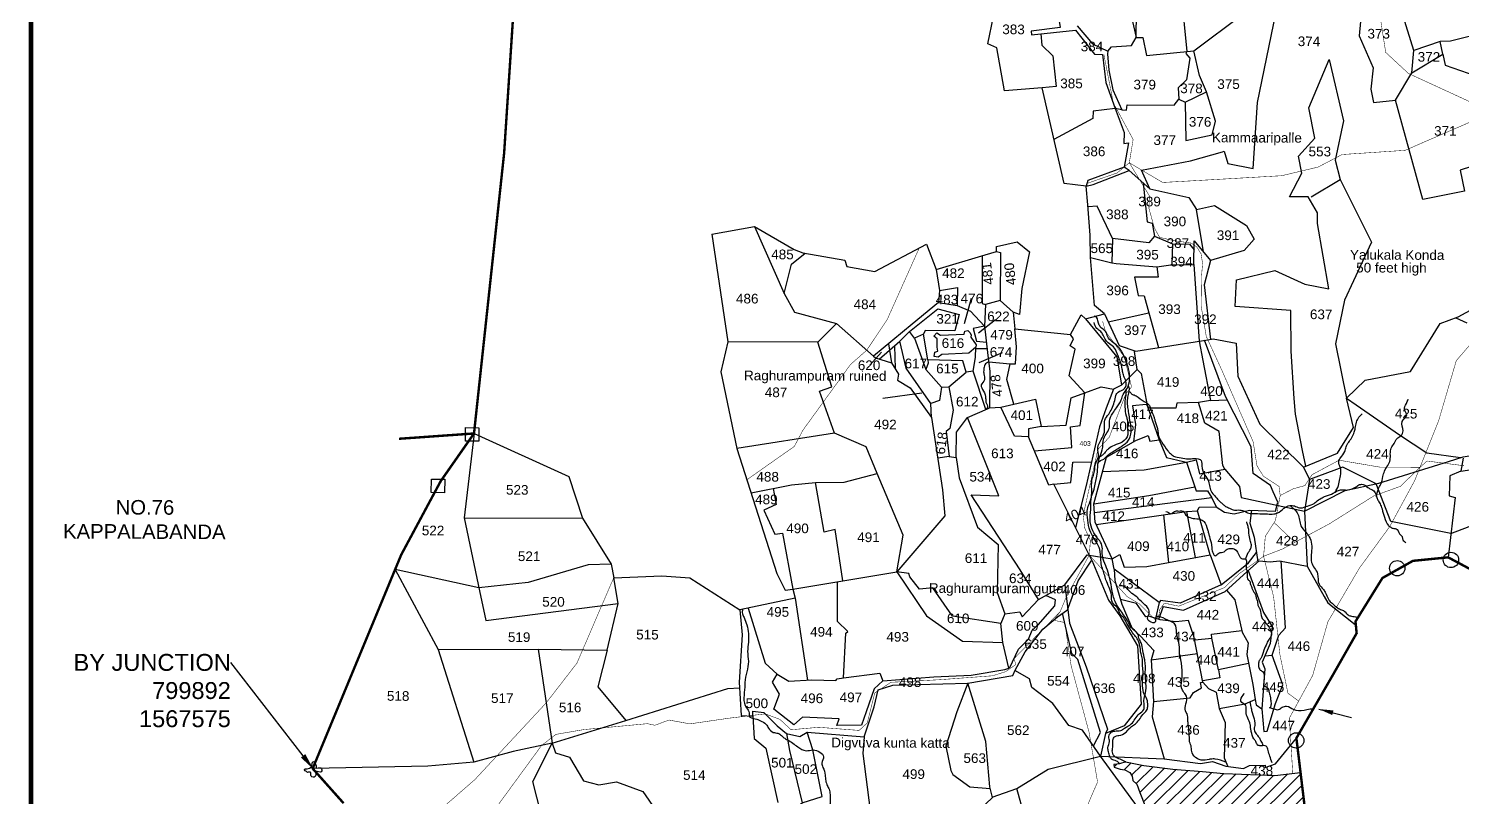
# Model space of a CAD drawing. Header units: feet. Extents: x 799341 to 808000, y 1563100 to 1570804.
# Drawn here: x 799341 to 802312, y 1567484 to 1569077 of the extents above; entities that cross this region are included whole.
import ezdxf
from ezdxf import colors
from ezdxf.entities.mleader import LeaderData, LeaderLine
from ezdxf.enums import TextEntityAlignment as Align
from ezdxf.math import Vec2, Vec3

# ---------------------------------------------------------------- set-up
doc = ezdxf.new("R2010")
doc.units = ezdxf.units.FT
doc.header["$LTSCALE"] = 15
doc.header["$MEASUREMENT"] = 0
doc.linetypes.add('HIDDEN2', pattern=[0.1875, 0.125, -0.0625])
for name, color, linetype in [('CRDS STONES', 7, 'Continuous'), ('HILL', 17, 'Continuous'), ('PLOT', 7, 'Continuous'), ('PLOT NO', 7, 'Continuous'), ('ROADS', 6, 'Continuous'), ('TANKS-STREAM', 4, 'Continuous'), ('TEXT', 1, 'Continuous'), ('VILLAGE STONES', 240, 'Continuous')]:
    doc.layers.add(name, color=color, linetype=linetype)
doc.layers.add('VILLAGE BOUNDRY', color=5, linetype='HIDDEN2', lineweight=100)
doc.styles.get("Standard").update_dxf_attribs({"font": 'arial.ttf'})
doc.linetypes.add('DOTS', pattern='A,1e-06,-3,["●",Standard,S=3,R=0,X=-1.25,Y=-1.25],-3', length=6.000001)
doc.dimstyles.get("Standard").update_dxf_attribs({"dimtxt": 0.18, "dimasz": 30, "dimexe": 0.18, "dimexo": 0.0625, "dimgap": 0.09, "dimtad": 0, "dimtih": 1, "dimtoh": 1, "dimdec": 4, "dimzin": 0, "dimdsep": 46, "dimtxsty": 'Standard', "dimcen": 0.09, "dimadec": 0, "dimazin": 0, "dimtfac": 1, "dimtdec": 4, "dimtofl": 0, "dimtmove": 0, "dimatfit": 3, "dimfxl": 0, "dimtolj": 1, "dimtzin": 0, "dimarcsym": 0})

msp = doc.modelspace()

# ---------------------------------------------------------------- hatches: boundary and pattern name
at = {"layer": 'TANKS-STREAM'}
h = msp.add_hatch(dxfattribs=at)
h.set_pattern_fill('ANSI31,_O', color=256, scale=150.620672, angle=-0.2653)
h.set_pattern_definition([(44.7347113, (-10452.997, -2785.25), (-13.251328, 13.37461129), [])])
h.paths.add_polyline_path([(801818.2, 1567533.6), (801773.8, 1567537.4), (801712, 1567542.7), (801652.1, 1567549.9), (801615, 1567557.8), (801602, 1567553.8), (801589.8, 1567552.2), (801590.6, 1567546.5), (801603.4, 1567542.3), (801612.8, 1567540.8), (801623.2, 1567535.5), (801627.9, 1567527.9), (801629.7, 1567518.9), (801637.9, 1567511.3), (801643.8, 1567494), (801655.4, 1567464.7), (801665.5, 1567448.6), (801687.6, 1567434.3), (801694, 1567425.4), (801718.8, 1567421.2), (801747.5, 1567410.5), (801755.4, 1567403.2), (801779, 1567400), (801786.2, 1567391.1), (801793.6, 1567353.9), (801805.4, 1567330.4), (801815.5, 1567302.8), (801820.5, 1567267.1), (801825.6, 1567242.1), (801835.3, 1567228), (801873.1, 1567213.1), (801892.7, 1567205.4), (801903.5, 1567194.5), (801907.6, 1567181), (801905, 1567166.5), (801918.7, 1567155.9), (801915.9, 1567136.6), (801918.6, 1567104.5), (801929, 1567071.2), (801933.7, 1567055.2), (801939, 1567044.4), (801946, 1567031.9), (801953.2, 1567021.9), (801972.1, 1567023.3), (801991.8, 1567031.1), (802004.5, 1567044.3), (802005, 1567054.6), (802005.6, 1567074.5), (802016.5, 1567149), (802011.8, 1567267.8), (801987.1, 1567450.7), (801976.9, 1567535.9), (801923.3, 1567529.5), (801891.1, 1567530.8)])

# ---------------------------------------------------------------- linework, layer by layer
at = {"layer": 'HILL'}
msp.add_lwpolyline([(800243.9, 1568063.6), (800488.7, 1568062.7)], dxfattribs=at)
at = {"layer": 'PLOT'}
for points in [[(802059, 1569238), (802076.6, 1569189.4), (802103.4, 1569113.8), (802098.1, 1569062.2), (802127.2, 1568996), (802122.8, 1568952), (802127.8, 1568923.8), (802173.4, 1568928.7), (802207.5, 1568985.7), (802211.7, 1569032.1)], [(801541.4, 1568602.9), (801540.8, 1568649.2), (801536.2, 1568712), (801533, 1568750.4), (801487, 1568756), (801441.3, 1568954.6), (801363.3, 1568948.5), (801347.3, 1569037.6), (801329.1, 1569045.4), (801364.1, 1569216.2)], [(801389.6, 1569218.7), (801406.9, 1569161), (801462.9, 1569166.8), (801470.2, 1569132.4), (801478.8, 1569079.5), (801418.5, 1569072.2), (801419.7, 1569064.7), (801510.9, 1569074.3), (801550.1, 1569024.6), (801566.5, 1569023.6), (801573.3, 1568965.8), (801593, 1568911.9), (801547.2, 1568906.1), (801546.7, 1568891.2), (801465.9, 1568847.7)], [(801636.6, 1569059), (801636.7, 1569111.7), (801627.7, 1569135.7), (801632.8, 1569172.2), (801640, 1569185.2), (801708.5, 1569183.9), (801711.8, 1569155.6), (801729.5, 1569149), (801741.4, 1569030), (801739, 1569025.5), (801747.3, 1569016), (801740.4, 1568970.9), (801723, 1568954.2), (801724.8, 1568931), (801737.9, 1568924.8), (801782.2, 1568946.5), (801767.2, 1568980.1), (801755.5, 1569031.4)], [(802286.3, 1569145.5), (802353.9, 1569067.5), (802287.6, 1569051.3), (802266.5, 1569050.7), (802211.7, 1569032.1), (802189.6, 1569103.3)], [(801625.2, 1569107.5), (801636.6, 1569059), (801650, 1569058.9), (801658, 1569021.8), (801755.5, 1569031.4), (801857.6, 1569107.2)], [(801664.6, 1568745.5), (801647.4, 1568784), (801749, 1568803.4), (801815.1, 1568821.9), (801818.8, 1568823), (801825.9, 1568797.7), (801878.9, 1568787.2), (801887.5, 1568924.2), (801925.8, 1569108.5)], [(801438.5, 1569066.7), (801440.9, 1569043.1), (801463.4, 1569020.5), (801470.5, 1568957.3), (801441.3, 1568954.6)], [(801514.2, 1569083.3), (801546, 1569045.9), (801577.6, 1569030.3), (801585.4, 1569039.4), (801626.9, 1569042), (801636.6, 1569059)], [(801577.6, 1569030.3), (801577, 1569025.1), (801579.6, 1568990.9), (801588.2, 1568950.1), (801606.9, 1568909), (801593, 1568911.9)], [(802207.5, 1568985.7), (802271.9, 1569024.6), (802266.5, 1569050.7)], [(801987.8, 1568170.4), (801980.6, 1568203.2), (801966.4, 1568278.3), (801964, 1568310.4), (801957.8, 1568408.6), (801957, 1568492.9), (801841.6, 1568501.6), (801844, 1568556.7), (801923.8, 1568575.8), (801985.7, 1568547.8), (802035.4, 1568538.1), (802011.9, 1568673.4), (802011.7, 1568695.6), (801992.6, 1568728.5), (801953.7, 1568728.7), (801979.5, 1568777.5), (801972.8, 1568813.1), (802006.6, 1568850.1), (801994.4, 1568912.9), (802036.4, 1569013.2), (802065.9, 1568885.9), (802048.5, 1568804.9), (802058.7, 1568764.8), (802124.1, 1568635), (802068.1, 1568514.6), (802049.2, 1568423.8), (802072.4, 1568311.4), (802092.4, 1568297.7), (802181.8, 1568235.3), (802238.8, 1568198.2), (802308.3, 1568188.2)], [(802271.9, 1569024.6), (802276.6, 1569001.6), (802356.1, 1568974), (802386.3, 1568881.2)], [(801737.9, 1568924.8), (801738.9, 1568845.2), (801794, 1568856.8), (801800.5, 1568885.4), (801782.2, 1568946.5)], [(801593, 1568911.9), (801611.3, 1568861.9), (801610.7, 1568839), (801620.7, 1568840.5), (801611.6, 1568790.3), (801536.4, 1568762.7), (801533, 1568750.4), (801547, 1568754.5), (801621.9, 1568783.1), (801611.6, 1568790.3)], [(801606.9, 1568909), (801616.2, 1568908.1), (801617.3, 1568919.5), (801715.3, 1568918.6), (801724.8, 1568931)], [(802386.3, 1568881.2), (802373.7, 1568805), (802307.7, 1568783.9), (802316.6, 1568740.6), (802230.2, 1568722.9), (802173.4, 1568928.7)], [(801621.9, 1568783.1), (801664.6, 1568745.5), (801745.7, 1568727.3), (801761.4, 1568702.3), (801798.3, 1568711), (801865.2, 1568669), (801881, 1568640.6), (801860.3, 1568617.4), (801790.5, 1568596.8)], [(801999, 1568728.5), (802058.7, 1568764.8)], [(801651.1, 1568757.4), (801659.4, 1568676.7), (801669.1, 1568674.4), (801674.1, 1568646.9), (801662.8, 1568633.6), (801586.9, 1568642), (801555.4, 1568709.3), (801536.5, 1568707.9)], [(801775.8, 1568614.4), (801761.4, 1568702.3)], [(800756.7, 1568651.6), (800845.2, 1568666.9), (800927.5, 1568619.4), (800945.6, 1568612.8), (801032.3, 1568597.1), (801036.7, 1568584.5), (801095, 1568574), (801201.6, 1568630.6), (801221.6, 1568578.3), (801323.7, 1568608.6), (801346.8, 1568615.5), (801347, 1568625.9), (801390, 1568635.2), (801415.2, 1568614.5), (801399.7, 1568538.7), (801394.6, 1568485.1), (801381.5, 1568489.5), (801384.8, 1568455.3), (801500, 1568443.2), (801522.3, 1568484), (801531.4, 1568475.7), (801571, 1568486.1), (801601, 1568420.2), (801635.5, 1568408.5), (801784.5, 1568432.4), (801795.5, 1568434.2), (801843.7, 1568425.7), (801847, 1568356.7), (801892.7, 1568257.8), (801983.3, 1568168.6), (802053.3, 1568197.1), (802086.4, 1568250.4), (802072.4, 1568311.4), (802110.6, 1568348.4), (802205, 1568366.3), (802266.3, 1568466.2), (802303.7, 1568479.8), (802387.7, 1568525.4)], [(800756.7, 1568651.6), (800789.9, 1568428.3), (800775.7, 1568365.8), (800808.8, 1568206.9), (800892, 1567947.9), (800909.1, 1567913.4), (800924.9, 1567915.4), (800929.9, 1567896.6), (800815.2, 1567872.8)], [(800845.2, 1568666.9), (800906.9, 1568528.2), (800921.9, 1568589), (800950.6, 1568611.9)], [(801586.9, 1568642), (801585.8, 1568591.9)], [(801674.1, 1568646.9), (801711.5, 1568631), (801746.9, 1568630.4), (801756.5, 1568619)], [(801346.8, 1568615.5), (801355.5, 1568613.4), (801354.5, 1568513.8), (801381.5, 1568489.5)], [(801711.5, 1568631), (801710.4, 1568587.9)], [(801756, 1568588.5), (801756.8, 1568637.1), (801790.5, 1568596.8), (801777.4, 1568546.3), (801790, 1568433.3)], [(801317.2, 1568606.7), (801317.3, 1568507.8), (801324.1, 1568505.3), (801321.9, 1568460.6), (801328.4, 1568406.1), (801333.1, 1568366.8), (801332.4, 1568291.5)], [(801571, 1568486.1), (801550.2, 1568503.2), (801541.4, 1568602.9), (801585.8, 1568591.9), (801595.1, 1568590.2), (801679.1, 1568583.7), (801707.8, 1568587.9), (801756, 1568588.5), (801766.7, 1568429.5)], [(801679.1, 1568583.7), (801681.8, 1568562.1), (801633, 1568561.8), (801640.3, 1568524.4), (801652.9, 1568523.6), (801662.8, 1568488.3)], [(801221.6, 1568578.3), (801228.7, 1568534.4), (801226.8, 1568509.5), (801172.1, 1568464.9), (801092, 1568398.4)], [(800906.9, 1568528.2), (800928.1, 1568489.3), (801015.6, 1568466), (801092, 1568398.4), (801096.1, 1568394.7), (801129.3, 1568384.6), (801144.1, 1568360.8), (801141.8, 1568348.4), (801167.7, 1568333.1), (801212.5, 1568271), (801234.9, 1568121.4), (801239.7, 1568067.8), (801140.6, 1567951.2), (801153.8, 1568027.5), (801099.8, 1568155.3), (801076.5, 1568210.6), (801011, 1568238.5), (800980.2, 1568325.8), (801005.9, 1568334.8), (800976.8, 1568427.3), (801015.6, 1568466)], [(801228.7, 1568534.4), (801265.8, 1568540.4), (801265.6, 1568503.3), (801292.8, 1568491.5), (801321.9, 1568460.6), (801298.5, 1568456.1), (801305.1, 1568429.6), (801325.9, 1568427.1)], [(801103.8, 1568392.4), (801146.9, 1568429.7), (801166.7, 1568449.2), (801225.2, 1568496.5), (801269.2, 1568485.1), (801260.4, 1568451.2), (801199.3, 1568451.4), (801195.8, 1568444.3), (801177.2, 1568435.5), (801166.7, 1568449.2)], [(801226.8, 1568509.5), (801265.6, 1568503.3)], [(801354.5, 1568513.8), (801324.1, 1568505.3)], [(801309.5, 1568446.8), (801344.5, 1568474.1)], [(801531.4, 1568475.7), (801596.4, 1568397), (801606.2, 1568338.4), (801589.4, 1568329.8)], [(801578.4, 1568469.8), (801662.8, 1568488.3), (801682.8, 1568416.1)], [(802299, 1568478.1), (802321.3, 1568467.2)], [(800841.8, 1567652.5), (800842.2, 1567662.9), (800864.5, 1567659.9), (800892.6, 1567632.6), (800911.4, 1567616.5), (800939.4, 1567610.2), (800954.7, 1567619.4), (801072.4, 1567609.5), (801093.4, 1567671.7), (801101.7, 1567706.8), (801132.4, 1567716.9), (801287.5, 1567720.9), (801380.7, 1567736.6), (801385.5, 1567747.9), (801406.5, 1567785.4), (801442.7, 1567832.7), (801473.4, 1567858.2), (801494.3, 1567873), (801516.2, 1567932.5), (801544.2, 1567975.9), (801465.4, 1568133.3), (801455.5, 1568131.3), (801413.1, 1568231.3), (801384.2, 1568232.9), (801355.6, 1568292.8), (801382.9, 1568299.2), (801368.5, 1568350.1), (801375.4, 1568382.2), (801386.2, 1568382.7), (801388.5, 1568418.1), (801384.8, 1568455.3)], [(801177.2, 1568435.5), (801200.4, 1568371), (801233.2, 1568333.9), (801248, 1568334.6), (801284.1, 1568365.4), (801277.3, 1568388.8), (801204.6, 1568391), (801195.8, 1568444.3)], [(801298.6, 1568367.6), (801303.7, 1568395.6), (801304.2, 1568416.8), (801289.5, 1568404.6), (801233.8, 1568401.8), (801226, 1568396.5), (801217.6, 1568397.9), (801219.1, 1568406.7), (801225.3, 1568409), (801223.8, 1568417.2), (801223.7, 1568434.1), (801217.1, 1568440.2), (801222.9, 1568446.5), (801230.8, 1568442.2), (801279.7, 1568444), (801281.1, 1568450.5), (801287.3, 1568451.5), (801291.3, 1568447.6), (801294.5, 1568442.5), (801293.5, 1568438), (801305, 1568422.2), (801304.2, 1568416.8)], [(801439.3, 1568252.9), (801491.1, 1568255.4), (801501.3, 1568312.4), (801529.8, 1568322.6), (801497.4, 1568357.4), (801510, 1568412.6), (801499.7, 1568419.8), (801506.3, 1568434.5), (801500, 1568443.2)], [(800976.8, 1568427.3), (800789.9, 1568428.3)], [(801123.1, 1568424.1), (801129.3, 1568384.6)], [(801135.6, 1568419.9), (801136.7, 1568372.7)], [(801212.5, 1568271), (801211, 1568300.4), (801159.5, 1568373.7), (801146.9, 1568429.7)], [(801304.2, 1568414.2), (801327.5, 1568414)], [(801433.7, 1567894), (801488.2, 1567924.3), (801535, 1567986.8), (801586.8, 1567978.7), (801602.1, 1567987.3), (801611.3, 1567960.9), (801658.2, 1567962.3), (801703.4, 1567970.7), (801789.9, 1567986.9), (801812.7, 1567924.4), (801727.3, 1567886.4), (801686.8, 1567892.1), (801684, 1567887.7), (801590.8, 1567957.2), (801586.8, 1567978.7), (801551.2, 1568054.7), (801548.3, 1568092.7), (801575.1, 1568188.9), (801635.7, 1568223.5), (801661.2, 1568234), (801664.9, 1568222.2), (801683.7, 1568224.8), (801698.9, 1568188.5), (801734.1, 1568180.4), (801740.8, 1568178.9), (801760.3, 1568119.3), (801784.2, 1568119), (801793, 1568104.8), (801802, 1568086.4), (801819.3, 1568075.1), (801839.5, 1568072), (801871.4, 1568079.1), (801924.8, 1568077.2), (801929.7, 1568095.8), (801920.4, 1568117.1), (801914.5, 1568130.7), (801878.5, 1568155.5), (801874.4, 1568210.2), (801821.5, 1568314.9), (801778.2, 1568431.4)], [(801606.2, 1568338.4), (801638.6, 1568370.7), (801632.6, 1568408.1)], [(801766.7, 1568429.5), (801774.7, 1568389.5), (801790.4, 1568306.5), (801765.3, 1568302.6)], [(801205.5, 1568384.1), (801200.4, 1568371)], [(801204.6, 1568391), (801205.5, 1568384.1)], [(801330.7, 1568386.5), (801375.4, 1568382.2)], [(801324.9, 1568288.1), (801298.6, 1568367.6), (801284.1, 1568365.4)], [(801638.6, 1568370.7), (801646.6, 1568362.6), (801658.9, 1568296.3), (801683.7, 1568224.8)], [(801233.2, 1568333.9), (801229.1, 1568306.7), (801211, 1568300.4)], [(801248, 1568334.6), (801256.8, 1568286.8), (801250, 1568248.5), (801242.6, 1568242.4), (801248.7, 1568190.5), (801225.1, 1568186.9)], [(801425.3, 1568202.4), (801502.9, 1568208.8), (801500.3, 1568251.9), (801520.3, 1568254.9), (801529.8, 1568322.6), (801563.8, 1568334.9), (801589.4, 1568329.8), (801573.9, 1568291), (801560.2, 1568252.2), (801532.4, 1568130.2), (801510.4, 1568043.6)], [(801248.7, 1568190.5), (801263.2, 1568188.3), (801263.7, 1568240.7), (801286.8, 1568271.2), (801328.1, 1568289.6), (801332.4, 1568291.5), (801355.6, 1568292.8)], [(801382.9, 1568299.2), (801427.7, 1568309.6), (801439.3, 1568252.9), (801413.5, 1568247.6), (801413.1, 1568231.3)], [(801566.8, 1568159.2), (801653.2, 1568162.9), (801740.8, 1568178.9), (801760.4, 1568183.6), (801767.5, 1568154.5), (801820.1, 1568164.4), (801816.2, 1568171.7), (801808.5, 1568242.6), (801778.3, 1568259.7), (801765.3, 1568302.6), (801720.5, 1568301.1), (801718.6, 1568290.8), (801663.7, 1568290.6), (801657.3, 1568298.1), (801628.9, 1568295.5), (801634.6, 1568256.8), (801631, 1568220.8)], [(801790.4, 1568306.5), (801824.9, 1568308.2)], [(801364.2, 1567864.5), (801394.9, 1567868.8), (801400, 1567858.3), (801433.7, 1567894), (801396, 1567955.8), (801294.3, 1568111.1), (801351.7, 1568109.2), (801286.8, 1568271.2)], [(800264.2, 1568238.2), (800243.9, 1568063.6), (800275.7, 1567912.1), (800288.4, 1567850.9), (800562.8, 1567885.5), (800553.7, 1567939.2)], [(800264.2, 1568238.2), (800460.4, 1568149), (800488.7, 1568062.7), (800548.4, 1567967.5), (800553.7, 1567939.2), (800653.3, 1567942.9), (800711.4, 1567938.9), (800815.2, 1567872.8), (800819.8, 1567821.2), (800813.4, 1567722.8), (800817.7, 1567653.5), (800841.8, 1567652.5), (800844.5, 1567606.3), (800869.2, 1567585.7), (800894, 1567473.4)], [(801011, 1568238.5), (800808.8, 1568206.9)], [(801820.1, 1568164.4), (801850.7, 1568128.1), (801853.7, 1568105.4), (801985.4, 1568077.4), (802069.6, 1568120.1), (802139, 1568135), (802283.2, 1568179.9), (802313.9, 1568190.1), (802452.3, 1568213.2), (802534.2, 1568224.9), (802570.8, 1568230.7)], [(801263.2, 1568188.3), (801269.6, 1568146.2), (801307.4, 1568044.1), (801350.4, 1568007.9), (801348.3, 1567908.5), (801364.2, 1567864.5), (801356, 1567844.6)], [(801465.4, 1568133.3), (801501, 1568136.9), (801505, 1568179), (801543.6, 1568179.4)], [(801983.3, 1568168.6), (801995.4, 1568142.7), (801985.4, 1568077.4), (801990.7, 1567963.1)], [(802288.6, 1568031.1), (802164, 1568055.6), (802133.9, 1568133.9), (802064.7, 1568168.6), (801995.4, 1568142.7)], [(802288.6, 1568031.1), (802480.5, 1568104.4), (802439.2, 1568180.1)], [(802313.8, 1568186.9), (802309.3, 1568159.9), (802463.4, 1568183.9)], [(800838.3, 1568115.2), (800922.1, 1568131.5), (800971.8, 1568136.5), (801031, 1568137.5), (801099.8, 1568155.3)], [(802309.3, 1568159.9), (802286.5, 1568150.1), (802285, 1568109.1), (802297.6, 1568105.3), (802282.7, 1567981.5)], [(800884.1, 1568124.1), (800890.5, 1568091), (800864.7, 1568079.3), (800887.6, 1568029.2), (800903.2, 1568031.3), (800924.9, 1567915.4), (801028.4, 1567932.8), (801012.4, 1568038.9), (800989.7, 1568033.7), (800971.8, 1568136.5)], [(801548.3, 1568092.7), (801662.7, 1568109.8), (801757.5, 1568127.9)], [(801793, 1568104.8), (801549.8, 1568073.7)], [(801553.7, 1568049.4), (801740.9, 1568076.5), (801763.5, 1568077.9), (801766.5, 1568085.4), (801802, 1568086.4)], [(801789.9, 1567986.9), (801763.5, 1568077.9)], [(801875.5, 1568079), (801871.7, 1568052.4), (801880.5, 1568023.4), (801888.5, 1567971.9)], [(801693, 1568069.6), (801703.4, 1567970.7)], [(801740.9, 1568076.5), (801758.7, 1567981)], [(801812.7, 1567924.4), (801869, 1567970.2), (801885.4, 1567991.6)], [(800548.4, 1567967.5), (800500.7, 1567965.7), (800376.2, 1567929.3), (800274.4, 1567918.3), (800100.7, 1567956.3), (800189.9, 1567790.8), (800264.1, 1567557), (800168.6, 1567548.9), (799929.9, 1567543.8)], [(801544.2, 1567975.9), (801578.9, 1567892.7), (801602.1, 1567860.6), (801639.2, 1567797.9), (801646.6, 1567677.1), (801611.2, 1567632.5), (801572.4, 1567616.7)], [(801691.9, 1567879.5), (801734.4, 1567872.3), (801820.6, 1567911), (801873.4, 1567958.4), (801891.1, 1567974.2), (801913.9, 1567972.2), (801933.3, 1567974.6), (801990.7, 1567963.1), (802026, 1567900.5), (802033.2, 1567886.9), (802089.9, 1567842.5)], [(801823.7, 1567913.8), (801841, 1567893.7), (801856, 1567826.6), (801868.1, 1567804), (801865.3, 1567780.2), (801878, 1567717.9), (801883.1, 1567686.7), (801884.9, 1567675.8), (801896.8, 1567667.4), (801900.9, 1567620.7), (801907.4, 1567621.2), (801924.8, 1567678.7), (801940.5, 1567717.2), (801918.3, 1567778.5), (801931.6, 1567820.2), (801945.6, 1567835.3), (801936.5, 1567974)], [(801029.6, 1567731.5), (801034.8, 1567824.4), (801038.6, 1567827.5), (801017.6, 1567848.6), (801017.7, 1567931)], [(801028.4, 1567932.8), (801140.6, 1567951.2), (801201.8, 1567860.1), (801276.4, 1567807.5), (801360.1, 1567805.2), (801356, 1567844.6), (801255.6, 1567859.7), (801215.2, 1567918.4), (801187, 1567915.4), (801167.2, 1567941.1), (801165.2, 1567948.3), (801140.6, 1567951.2)], [(801590.8, 1567957.2), (801592.2, 1567933.7), (801606.8, 1567884.8), (801628, 1567834.2), (801645.4, 1567818.2), (801672.7, 1567788.6), (801667.7, 1567769), (801672.2, 1567682.9), (801669.5, 1567650.8), (801694.1, 1567564)], [(801868.5, 1567954), (801900.1, 1567867.4), (801917.8, 1567837.9), (801917.8, 1567837.9)], [(801373.7, 1567751.8), (801392.3, 1567790.9), (801413.3, 1567811.6), (801420.9, 1567830.5), (801433.1, 1567841.3), (801468, 1567881.1), (801468.8, 1567893.3), (801449.1, 1567902.6)], [(801488.2, 1567924.3), (801497.9, 1567845.2), (801532.7, 1567754.9), (801576.8, 1567625.7), (801572.4, 1567616.7), (801562.6, 1567569.5)], [(800189.9, 1567790.8), (800397.5, 1567791.3), (800540.3, 1567789.3), (800562.8, 1567885.5)], [(800832.5, 1567876.4), (800867.6, 1567762.3), (800892.7, 1567739.3), (800916.6, 1567725.1), (800964.4, 1567727.6), (801013.7, 1567726.3), (801016.5, 1567729.7), (801029.6, 1567731.5), (801105.4, 1567741.3), (801111.6, 1567725.6), (801093.4, 1567709), (801077.1, 1567661.3), (801067.4, 1567634), (801015.8, 1567633.3), (801021, 1567646.9), (800944.7, 1567650.1), (800926.8, 1567634.6), (800885.6, 1567667.1), (800897, 1567698.1), (800882.9, 1567722.7), (800892.7, 1567739.3)], [(800929.9, 1567896.6), (800955.4, 1567727.1)], [(801672.2, 1567682.9), (801748.1, 1567690.4), (801754.8, 1567701.1), (801771.7, 1567711.2), (801769.6, 1567722), (801774.6, 1567723), (801756.8, 1567815.7), (801744.6, 1567850.7), (801718.5, 1567847.6), (801685.8, 1567851.8), (801662.7, 1567859.9), (801656.1, 1567858), (801637.1, 1567886), (801604.1, 1567893.8)], [(801684, 1567887.7), (801676.4, 1567855.1)], [(801691.9, 1567879.5), (801682.7, 1567852.9)], [(801547.9, 1567590.6), (801562.6, 1567618.6), (801515.4, 1567770.1), (801502.7, 1567782.1), (801483.8, 1567865.6)], [(802089.9, 1567842.5), (802091.5, 1567841.1)], [(801757.8, 1567810.8), (801793, 1567814), (801792.3, 1567822.1), (801855.3, 1567829.7)], [(801869.2, 1567761.2), (801807.1, 1567748.1), (801793, 1567814)], [(801917.8, 1567837.9), (801913.9, 1567802.8), (801897.2, 1567764.5), (801902.8, 1567750.6), (801896.8, 1567667.4)], [(800397.5, 1567791.3), (800426, 1567596.3), (800579, 1567643.4), (800790, 1567709.6), (800814.1, 1567711.1)], [(800540.3, 1567789.3), (800521, 1567713), (800579, 1567643.4)], [(801111.6, 1567725.6), (801217.3, 1567733.9), (801294.7, 1567737.4), (801364.2, 1567749.4), (801372.6, 1567751.5), (801360.1, 1567805.2)], [(801667.7, 1567769), (801763.2, 1567782.5)], [(801902.9, 1567777.5), (801918.3, 1567778.5)], [(801173, 1567362.4), (801252.4, 1567401.5), (801338.3, 1567483.8), (801333.1, 1567505.7), (801325, 1567599.8), (801287.5, 1567720.9), (801265, 1567661.6), (801242.2, 1567590.2), (801252.4, 1567539.7), (801256.2, 1567531.5), (801291.4, 1567505.9), (801333.9, 1567502.1)], [(801338.1, 1567484.4), (801389.2, 1567502.2), (801453.7, 1567542.3), (801562.6, 1567569.5), (801525.3, 1567623.3), (801496.9, 1567633.2), (801463.4, 1567678.8), (801420.2, 1567711.8), (801415.1, 1567729.9), (801384.9, 1567746.9)], [(801807.1, 1567748.1), (801809.6, 1567731.5), (801774.1, 1567725.7)], [(801774.6, 1567723), (801786.2, 1567709.7), (801802.1, 1567701.9), (801808.2, 1567668.2), (801820.9, 1567639), (801818.4, 1567566), (801826.1, 1567547.9)], [(801808.2, 1567668.2), (801862.2, 1567678), (801883.1, 1567686.7)], [(800911.4, 1567616.5), (800917.7, 1567581.5), (800944.3, 1567472.9)], [(800927.4, 1567459.6), (800944.3, 1567472.9), (800985.9, 1567485.6), (800966.4, 1567582.4), (800954.7, 1567619.4)], [(801072.4, 1567609.5), (801070.2, 1567575.3), (801085, 1567457), (801140.1, 1567362.9)], [(801456.2, 1567345.8), (801507.7, 1567378.8), (801535.7, 1567439.6), (801628.2, 1567448.7), (801652.5, 1567446.7), (801562.6, 1567569.5), (801694.1, 1567564), (801769.7, 1567554.1), (801794.5, 1567558.3), (801821.9, 1567548.4), (801859, 1567543.6), (801870.8, 1567550.4), (801903.6, 1567551), (801903.7, 1567545.8), (801925.1, 1567553.6), (801968.3, 1567606.9)], [(800071.5, 1567436.5), (800246.9, 1567406.6), (800419.7, 1567384.3), (800386, 1567517), (800426, 1567596.3), (800345.5, 1567578.9), (800264.1, 1567557)], [(800426, 1567596.3), (800432.8, 1567576.3), (800462, 1567567.7), (800491.2, 1567518.4), (800523, 1567510.3), (800559.7, 1567516), (800614.2, 1567496.5), (800640.4, 1567457.9), (800650.8, 1567408.1), (800806.5, 1567387.9), (800883.5, 1567358.9), (800928.3, 1567398.6)], [(801453.6, 1567292.4), (801456.2, 1567345.8), (801406.9, 1567437.8), (801389.2, 1567502.2)]]:
    msp.add_lwpolyline(points, dxfattribs=at)
at = {"layer": 'PLOT NO', "color": 5, "const_width": 10}
msp.add_lwpolyline([(799346.4, 1570799.4), (807894.1, 1570799.4), (807894.1, 1563411.2), (799346.4, 1563411.2)], close=True, dxfattribs=at)
at = {"layer": 'PLOT NO'}
for points in [[(801294.2, 1568517.6), (801279.9, 1568465.4)], [(801084.3, 1568380.1), (801108.5, 1568406.8)], [(801358.6, 1568405.5), (801310.2, 1568384.6)], [(801111.1, 1568311.4), (801192.1, 1568322.1)]]:
    msp.add_lwpolyline(points, dxfattribs=at)
at = {"layer": 'ROADS', "linetype": 'HIDDEN2', "ltscale": 10, "const_width": 1}
msp.add_lwpolyline([(802390.9, 1568903.5), (802369, 1568906.7), (802200.3, 1568984.4), (802153.3, 1569028), (802134, 1569153.1), (802137.8, 1569191.8)], dxfattribs=at)
at = {"layer": 'ROADS', "linetype": 'DOTS', "ltscale": 0.15, "const_width": 1}
for points in [[(801622, 1568799.2), (801630, 1568847.5), (801588.9, 1568923.3), (801569.4, 1569023.5)], [(802378.4, 1568905.3), (802211.2, 1568832.7), (802193.3, 1568825), (802063, 1568816.3), (802013.2, 1568790.3), (801937.8, 1568772.4), (801789.3, 1568763.9), (801691.2, 1568758.4), (801622, 1568799.2), (801596.7, 1568778.1), (801534.7, 1568756.5)], [(801960.8, 1567534), (801955.5, 1567616.3), (801953.5, 1567647.9), (802002, 1567736.7), (802033.6, 1567848.1), (802098.8, 1567959.1), (802161.6, 1568045.1), (802194.8, 1568106.2), (802213.5, 1568140.7), (802263.1, 1568264.9), (802299.6, 1568389.1), (802356.9, 1568455.8), (802368.2, 1568484.8), (802367.3, 1568536.4), (802385, 1568530.9), (802459.2, 1568621.8), (802467.7, 1568648.6), (802473.4, 1568705.7), (802446.7, 1568768.4), (802452.5, 1568894.6), (802452.5, 1568894.6)], [(801622, 1568799.2), (801633.5, 1568780.3), (801663.7, 1568730.7), (801662.7, 1568704.9), (801673.9, 1568664.5), (801684.8, 1568644.7), (801713, 1568638.1), (801750.8, 1568632.7), (801761.8, 1568624.7), (801770.7, 1568610.7), (801774, 1568590.2), (801771.7, 1568564.6), (801770.9, 1568502.3), (801781.6, 1568439.2), (801814, 1568368.9), (801878.7, 1568220.9), (801886.6, 1568171.3), (801899.9, 1568149.6), (801932.2, 1568128.7), (801934.8, 1568109.7), (801961.9, 1568123.6), (801986, 1568130.2), (802000.8, 1568152.8), (802056.7, 1568182.8), (802141.2, 1568168.5), (802224.4, 1568168.1), (802239.1, 1568181.1), (802315.3, 1568171.4)], [(800829.6, 1568142.2), (800887.8, 1568183.2), (800928, 1568211.4), (800945.8, 1568245.1), (800992.8, 1568310), (801031.6, 1568363.6), (801044.3, 1568381.1), (801078, 1568410.8), (801120.1, 1568473.7), (801186.9, 1568622.8), (801201.6, 1568630.6)], [(800303.5, 1567453.8), (800404.1, 1567591.5), (800433.9, 1567614.6), (800491.6, 1567624.5), (800623.6, 1567636.8), (800638.9, 1567633.5), (800668.3, 1567644.3), (800711.8, 1567636.4), (800791.4, 1567648), (800867.5, 1567657.1), (800898.1, 1567645.7), (800921.1, 1567624.2), (800978.5, 1567629.3), (801062.2, 1567622.8), (801079, 1567638.3), (801094.6, 1567700.5), (801128.3, 1567722.6), (801157.5, 1567724), (801229.3, 1567727.9), (801338.4, 1567736), (801365.6, 1567744.5), (801387.1, 1567759.4), (801383, 1567771.3), (801478.9, 1567869), (801491.3, 1567899.1), (801539.1, 1567986.2), (801541.5, 1568016.3), (801529.8, 1568042), (801526.5, 1568068.6), (801556.9, 1568204.9), (801580.6, 1568230.6), (801614.9, 1568320.5), (801626.7, 1568334.5), (801612, 1568396.5), (801572.9, 1568449.5), (801566.8, 1568470.3)], [(802224.4, 1568168.1), (802183.9, 1568128.7), (802128.5, 1568108.7), (802036.9, 1568051.1), (801939.2, 1567998.7), (801900.3, 1567983.7), (801849.1, 1567947.1), (801819, 1567918.7), (801724.5, 1567880.3), (801694.7, 1567886.6), (801685.2, 1567873.2), (801683.1, 1567858.8)], [(801900.3, 1567983.7), (801903.9, 1568025.1), (801924.8, 1568057.7), (801934.8, 1568109.7)], [(801922.2, 1568053.5), (801965.3, 1568012.6)], [(801683.1, 1567858.8), (801683.1, 1567858.8), (801676.3, 1567852), (801643.3, 1567884.9), (801617.8, 1567899.9), (801539.1, 1567986.2)], [(801973, 1567683.5), (801950.8, 1567699.9), (801934, 1567780.4), (801930.2, 1567815.9), (801921.2, 1567898.9), (801900.3, 1567983.7)], [(800104.4, 1567380.3), (800265.8, 1567520.7), (800413.8, 1567679.9), (800477.4, 1567762.1), (800553.7, 1567939.2)], [(800931.5, 1566084.9), (801007.7, 1566291.2), (801026.3, 1566317.7), (801200.8, 1566668), (801352.7, 1566874.3), (801369.3, 1566926.6), (801359, 1567054.3), (801460.8, 1567282), (801473.1, 1567307.3), (801515.3, 1567355.8), (801539.7, 1567419.8), (801526.4, 1567446.7), (801556.3, 1567515.9), (801538.7, 1567619), (801507.8, 1567733.5), (801501.4, 1567757.5), (801488.2, 1567846.4), (801465, 1567851.2), (801478.9, 1567869)]]:
    msp.add_lwpolyline(points, dxfattribs=at)
at = {"layer": 'TANKS-STREAM'}
for points in [[(801615, 1567557.8), (801602, 1567553.8), (801589.8, 1567552.2), (801590.6, 1567546.5), (801603.4, 1567542.3), (801612.8, 1567540.8), (801623.2, 1567535.5), (801627.9, 1567527.9), (801629.7, 1567518.9), (801637.9, 1567511.3), (801643.8, 1567494), (801655.4, 1567464.7)], [(801614.2, 1567557.9), (801652.1, 1567549.9), (801712, 1567542.7), (801773.8, 1567537.4), (801818.2, 1567533.6), (801891.1, 1567530.8), (801923.3, 1567529.5), (801976.9, 1567535.9)]]:
    msp.add_lwpolyline(points, dxfattribs=at)
for points in [[(801614.2, 1567557.9), (801603.2, 1567563.1), (801592.4, 1567568.2), (801587, 1567577.7), (801587.6, 1567587.8), (801587.8, 1567599.8), (801590.4, 1567608.8), (801595.5, 1567611.5), (801600.6, 1567612.4), (801614.3, 1567618.3), (801621.2, 1567625.8), (801629, 1567632.3), (801636.3, 1567637.7), (801652.1, 1567658), (801659, 1567666.2), (801660.2, 1567674.5), (801658.5, 1567687.5), (801653.5, 1567696.9), (801650.3, 1567734.2), (801650.4, 1567749.2), (801649.1, 1567763.1), (801649.1, 1567770.7), (801646.5, 1567781.3), (801643.5, 1567799.6), (801640.9, 1567807.7), (801635, 1567817.5), (801629.1, 1567824.4), (801625.5, 1567830.7), (801616.8, 1567844.3), (801610.5, 1567856.2), (801603.6, 1567863), (801600.5, 1567870.8), (801596.6, 1567877.4), (801587.2, 1567888), (801584.9, 1567902.9), (801573.7, 1567934.8), (801570.2, 1567946.5), (801563.5, 1567970.9), (801562, 1567993.2), (801555.5, 1568010), (801546.5, 1568024.7), (801539.1, 1568042), (801535.4, 1568064.5), (801535.5, 1568081.1), (801543.4, 1568105.7), (801544.7, 1568140.8), (801550.3, 1568162.9), (801551.8, 1568174.6), (801558, 1568190), (801556.9, 1568208.5), (801563.9, 1568225.7), (801570.4, 1568241.1), (801570.5, 1568252.4), (801571.6, 1568265.6), (801579.4, 1568278.5), (801585.6, 1568289.3), (801591, 1568303.1), (801594.3, 1568316.6), (801599, 1568324.1), (801609.9, 1568329.2), (801615.9, 1568340.8), (801612.7, 1568352.3), (801609, 1568362), (801607.5, 1568371.7), (801603, 1568388), (801599.4, 1568398.1), (801596.1, 1568405.6), (801589.4, 1568417.8), (801578, 1568426), (801567.6, 1568442), (801563.1, 1568449.2), (801554.8, 1568456), (801549.3, 1568468.1)], [(801602, 1567553.8), (801595.5, 1567559.3), (801585.4, 1567563.2), (801581.9, 1567568.7), (801579.1, 1567578.1), (801577.8, 1567587), (801580.9, 1567599.8), (801579.7, 1567610.1), (801584.8, 1567619.2), (801591.8, 1567621.6), (801604.3, 1567622.6), (801611.8, 1567627.3), (801626.2, 1567636.4), (801642.8, 1567657.4), (801652, 1567665.9), (801653.1, 1567673.5), (801652.4, 1567684.8), (801655.7, 1567700.6), (801655.2, 1567740.2), (801655.3, 1567757.2), (801653.9, 1567769.4), (801650.1, 1567788.2), (801646.7, 1567804.3), (801642.1, 1567814), (801639.2, 1567823.9), (801625.7, 1567836.4), (801620.7, 1567845.7), (801592.7, 1567889.8), (801586.1, 1567914.9), (801576.9, 1567954.6), (801569.5, 1567973.9), (801565.9, 1567989), (801566.2, 1567999.2), (801562.6, 1568012.9), (801553.9, 1568024), (801540.8, 1568060.3), (801541.5, 1568072.9), (801542.4, 1568085.1), (801543.8, 1568108), (801549, 1568122.6), (801552.1, 1568136.3), (801554.8, 1568149.5), (801559.7, 1568186.2), (801566, 1568204), (801569.3, 1568227.9), (801580.7, 1568251.6), (801580.8, 1568263.7), (801587.8, 1568280), (801595.6, 1568291.6), (801605.5, 1568307.9), (801609.3, 1568318.8), (801617.6, 1568331.7), (801620.6, 1568372.1), (801610.5, 1568399.8), (801597.6, 1568419.4), (801577.5, 1568438.7), (801573.3, 1568448.9), (801561.9, 1568459.4), (801558.1, 1568467), (801551.2, 1568480.9), (801550, 1568481.1)], [(801330.7, 1568386.5), (801322.8, 1568380.5), (801320.4, 1568370.8), (801320.7, 1568361.6), (801321.8, 1568349.2), (801315.2, 1568338.8), (801320.1, 1568325.9), (801324.4, 1568311.1), (801325.1, 1568303.3), (801327.9, 1568292.2), (801324.9, 1568288.1)], [(801557, 1568172.8), (801557.7, 1568177.6), (801569.4, 1568185.3), (801576.2, 1568192.1), (801582.9, 1568197.1), (801604.4, 1568210.8), (801612.1, 1568216), (801619.1, 1568222), (801622, 1568226.5), (801625.8, 1568247.1), (801625, 1568256.2), (801622.7, 1568269.1), (801620.6, 1568283.5), (801618.7, 1568295.2), (801618.9, 1568311), (801621, 1568321.6), (801619.8, 1568336.3), (801619.5, 1568336.4)], [(801615.4, 1568328.3), (801614.9, 1568321.4), (801614.9, 1568316.7), (801613.7, 1568311.9), (801613.1, 1568305.9), (801613.1, 1568293.1), (801615.4, 1568274.8), (801617.8, 1568267.5), (801618.5, 1568253.3), (801618.8, 1568242.1), (801619, 1568235.8), (801607.1, 1568220.4), (801590.5, 1568213.4), (801579.1, 1568206.6), (801573.8, 1568201.2), (801566.7, 1568193.4), (801560.8, 1568189.5)], [(801621.8, 1568325.1), (801624.5, 1568323.1), (801625.8, 1568321.1), (801632, 1568318), (801636.2, 1568316), (801652.9, 1568304.2), (801662.7, 1568297.9), (801665.7, 1568290.6), (801668.4, 1568284.2), (801670.7, 1568278.5), (801673.3, 1568271.4), (801675.1, 1568265.3), (801680.3, 1568248.2), (801681.3, 1568241.3), (801682.7, 1568233.3), (801685.8, 1568226.4), (801689.6, 1568220), (801701.7, 1568202.2), (801707.1, 1568196.4), (801713.8, 1568191.4), (801729.5, 1568187.6), (801744.4, 1568185.7), (801756, 1568186.3), (801771.2, 1568182), (801772.2, 1568176.2), (801775.9, 1568156.1), (801785, 1568142), (801791.7, 1568118.3), (801799, 1568108.8), (801804.7, 1568102.4), (801811.8, 1568095.3), (801816, 1568091.8), (801821.5, 1568087.1), (801829.7, 1568083.4), (801834.9, 1568080.4), (801844.9, 1568079.6), (801851.2, 1568079.6), (801861.3, 1568076.9), (801866.8, 1568073.7), (801879.1, 1568072.4), (801896.8, 1568071.7), (801908.3, 1568071.4), (801921.5, 1568071.4), (801932.8, 1568075.3), (801946, 1568085.8), (801957.4, 1568089.1), (801966.6, 1568087.2), (801977.7, 1568084), (801991.1, 1568087.9), (802005.3, 1568093.3), (802009, 1568096.5), (802019.7, 1568103.9), (802028.7, 1568108.3), (802044.8, 1568114.5), (802052.4, 1568122.9), (802057.2, 1568137.6), (802059.4, 1568150.5), (802059.8, 1568166.8), (802055.9, 1568180), (802059.8, 1568187.8), (802068.4, 1568200.6), (802071.3, 1568210.3), (802083.2, 1568229.7), (802088.3, 1568241), (802090.4, 1568249.4), (802092.9, 1568261.3), (802097.7, 1568271.8), (802104.5, 1568278.6)], [(802134.4, 1568107.1), (802138.1, 1568123), (802143.4, 1568133.1), (802147.3, 1568148.7), (802151.1, 1568160.4), (802162.4, 1568183.5), (802164.6, 1568207.7), (802170.9, 1568217.6), (802177, 1568227.7), (802184.6, 1568233.4), (802189.5, 1568243.5), (802187.3, 1568262.8), (802197.3, 1568276.7), (802192.6, 1568287.4), (802196.1, 1568300.4), (802200, 1568309)], [(802046.1, 1568115.5), (802055.4, 1568120.3), (802063.7, 1568121.4), (802074.3, 1568121.1), (802092.2, 1568127.9), (802099.3, 1568132.3), (802108.7, 1568131.7), (802118.8, 1568124.8), (802126.7, 1568120.7), (802130.4, 1568117), (802134.2, 1568107.8), (802135.6, 1568103.5), (802139.1, 1568096.7), (802143.9, 1568087.4), (802145.7, 1568081.7), (802151, 1568064.5), (802158.9, 1568047.4), (802163.7, 1568043.7), (802169.9, 1568041.3), (802175.1, 1568040.7), (802182.1, 1568030.1), (802187.2, 1568024.9), (802188.7, 1568018.3), (802195.3, 1568012)], [(801698, 1568076.6), (801703.2, 1568074.6), (801707.9, 1568071.7), (801716, 1568076.8), (801723.9, 1568077.5), (801735.6, 1568075.8), (801736.9, 1568072.7), (801742.8, 1568066.4), (801754.6, 1568062.3), (801768.6, 1568060.3), (801776.5, 1568055.8), (801784.1, 1568039), (801786.2, 1568031.9), (801787.9, 1568025), (801792.5, 1568007.5), (801793, 1567999.9), (801795.7, 1567990.3), (801799.8, 1567984.6), (801807.5, 1567990.2), (801818.6, 1567993.1), (801823, 1567997.3), (801830.9, 1567999.9), (801836.6, 1567999.9), (801840.3, 1567998.7), (801850.6, 1567984), (801854.5, 1567978.8), (801858.7, 1567978.1), (801861.9, 1567978.3), (801864.3, 1567957.8), (801866.3, 1567952), (801866.4, 1567946), (801868.4, 1567935.1), (801870.3, 1567933.6), (801873.3, 1567925.2), (801875.7, 1567919.3), (801878.1, 1567913.6), (801881.1, 1567908.4), (801882.8, 1567905.5), (801885.2, 1567897.1), (801887.4, 1567890.7), (801888.3, 1567884.3), (801890.3, 1567878.1), (801891.5, 1567876.2), (801895.2, 1567861), (801898.6, 1567853.3), (801901.5, 1567850.9), (801904.9, 1567845.2), (801910.6, 1567838.3), (801914, 1567832.3), (801915.5, 1567817.2), (801911.7, 1567812.2), (801907, 1567803.1), (801900.7, 1567788.9), (801894.5, 1567772), (801890.8, 1567766.1), (801890, 1567758.2), (801892.2, 1567748.9), (801898.1, 1567744.9), (801901.1, 1567726.2), (801900.8, 1567722), (801900.3, 1567716.3), (801905.6, 1567712.8), (801909.5, 1567710), (801910.5, 1567707.8), (801911.2, 1567703.6), (801913.9, 1567693.8), (801914.8, 1567687.1), (801915.8, 1567677), (801913.7, 1567669.8)], [(801955.1, 1568089), (801971.3, 1568070.8), (801974.7, 1568058.7), (801977.7, 1568046.5), (801987.4, 1568034.4), (801996.8, 1568020.7), (801999.2, 1567986.9), (801999.6, 1567970.8), (802012.1, 1567947.5), (802015.2, 1567926), (802024.4, 1567914.8), (802028.6, 1567907.8), (802034.2, 1567896.1), (802037, 1567891.1), (802043.9, 1567884.9), (802051.8, 1567877.9), (802059.8, 1567873.6), (802067.5, 1567870.1), (802075.7, 1567862.2), (802082.4, 1567859.5), (802093.1, 1567858.2)], [(801863.4, 1567977.8), (801868.7, 1567991.7), (801874, 1568000.6), (801875.1, 1568007.1), (801872.5, 1568016.9), (801870, 1568031.4), (801869.4, 1568039.4), (801867.7, 1568047.5), (801865.3, 1568055.1)], [(801747.1, 1567599.3), (801744.2, 1567635.2), (801743.4, 1567643.8), (801742.9, 1567653.7), (801737.5, 1567666.7), (801740.5, 1567681.9), (801738.8, 1567697.1), (801732, 1567706.3), (801730.6, 1567726.1), (801731.6, 1567740.2), (801726.3, 1567777.3), (801726.3, 1567772.8), (801725.8, 1567795.1), (801719.9, 1567825.3), (801716.5, 1567843.1), (801706.5, 1567849.2), (801676.4, 1567855.1), (801675.5, 1567847), (801664.6, 1567848.5), (801659.7, 1567854.8), (801663, 1567864.3), (801661.3, 1567875.2), (801646.4, 1567890.6), (801637.5, 1567899.5), (801624.3, 1567909.3), (801617.5, 1567916.8), (801603.2, 1567923.8)], [(800820.5, 1567873.9), (800820.5, 1567864.6), (800823.7, 1567856.6), (800829.5, 1567841.3), (800832.9, 1567805.7), (800831.2, 1567786.4), (800832.7, 1567765.9), (800825.5, 1567722.3), (800825.2, 1567712.7), (800828.7, 1567669.6), (800834.6, 1567659.4), (800834.3, 1567652.8), (800847.1, 1567646.8), (800857.6, 1567643), (800869.3, 1567635.2), (800874.6, 1567627.7), (800884.2, 1567618.8), (800894.1, 1567616.9), (800901.1, 1567612.6), (800906.2, 1567607.7), (800913.8, 1567603.2), (800935.3, 1567588.6), (800952.4, 1567580.8), (800966.4, 1567582.4), (800981, 1567577.9), (800988.5, 1567568.3), (800984.7, 1567554.9), (800987.3, 1567546.3), (800991.8, 1567530), (800993, 1567518.5), (800996.3, 1567508.6), (800999.9, 1567500.8), (801001.9, 1567490.1), (801001.9, 1567471.5), (800996.4, 1567457.6), (800980.7, 1567444.9), (800964.5, 1567426), (800957.5, 1567410), (800946.7, 1567401.8), (800932.5, 1567383.1), (800917.6, 1567375), (800913.4, 1567359.7), (800899.8, 1567347.9), (800891, 1567331), (800863.3, 1567308.9), (800850.4, 1567288.4), (800844.1, 1567271.3), (800838.3, 1567259.4), (800833.6, 1567235.5), (800824.5, 1567226.5), (800816.2, 1567214.2), (800809.4, 1567194.1), (800810.3, 1567175.1), (800809.8, 1567165.2), (800808.9, 1567150.4), (800803.6, 1567142.8), (800794.8, 1567127.1), (800784.8, 1567098), (800779.3, 1567088.1), (800780.5, 1567062.5), (800777.9, 1567046.1), (800773.7, 1567023), (800762.7, 1566996.5), (800759.1, 1566978.7)], [(801917.8, 1567555.4), (801913.3, 1567569.6), (801909.7, 1567581.3), (801905.5, 1567590.1), (801894.7, 1567591), (801887.9, 1567592.5), (801884.2, 1567599.9), (801880.2, 1567605.6), (801874.9, 1567620.6), (801873.5, 1567627.5), (801872.7, 1567635.4), (801864, 1567661.5), (801863.4, 1567674.3), (801853, 1567683.4), (801857.9, 1567696.2), (801860.2, 1567700.2)], [(801871.9, 1567682), (801873.4, 1567674.3), (801875.6, 1567664), (801881.2, 1567629.6), (801880.6, 1567626.9), (801883.7, 1567617.5), (801887.9, 1567612.1), (801892.7, 1567605.5), (801895.8, 1567598.7), (801898.1, 1567594.7), (801898.3, 1567591.2)], [(801912.1, 1567670.3), (801921.4, 1567667.5), (801931.5, 1567665.9), (801939, 1567670.9), (801947.8, 1567673.1), (801962.8, 1567666.3), (801967.1, 1567664.7), (801990, 1567666.1), (802003.8, 1567668.4)], [(801822.2, 1567556.9), (801800, 1567563.5), (801791.1, 1567563.3), (801787.2, 1567562.7), (801770.8, 1567561.2), (801763, 1567564.3), (801752.1, 1567576.1), (801750.5, 1567588.3), (801747.1, 1567599.3)]]:
    msp.add_spline(points, degree=3, dxfattribs=at)
at = {"layer": 'VILLAGE BOUNDRY', "lineweight": -2, "ltscale": 10, "const_width": 5.02}
for points in [[(799994, 1567471.9), (799929.9, 1567543.8), (800113.4, 1567986.9), (800195.3, 1568139.6), (800264.2, 1568238.2), (800326.6, 1568818.9), (800350.6, 1569183.6)], [(800264.2, 1568238.2), (800108.9, 1568227.2)], [(802360.3, 1567940), (802282.7, 1567981.5), (802209.7, 1567974.2), (802146.6, 1567938.7), (802090.8, 1567848.6), (802093.1, 1567824.2), (802043.8, 1567737.6), (801968.3, 1567606.9), (801987.1, 1567450.7)]]:
    msp.add_lwpolyline(points, dxfattribs=at)
at = {"layer": 'VILLAGE STONES'}
for points in [[(800246.6, 1568250.3), (800274.4, 1568250.1), (800274.3, 1568222.1), (800246.5, 1568222.2)], [(800175.8, 1568143.7), (800203.6, 1568143.6), (800203.4, 1568115.5), (800175.6, 1568115.7)]]:
    msp.add_lwpolyline(points, close=True, dxfattribs=at)
for centre in [(802288.6, 1567976.1), (802177.2, 1567958.9), (801967.8, 1567602)]:
    msp.add_circle(centre, 15.9, dxfattribs=at)
msp.add_spline([(799919.4, 1567535.4), (799912.6, 1567542.1), (799926.8, 1567546.7), (799930.5, 1567558.4), (799937, 1567549.1), (799937.1, 1567545.2), (799946.6, 1567545.1), (799947.8, 1567537.3), (799936.9, 1567537.7), (799935.1, 1567527.3), (799926.5, 1567528.2), (799926, 1567535.3), (799918.4, 1567535.9)], degree=3, dxfattribs=at)

# ---------------------------------------------------------------- texts
at = {"layer": 'PLOT NO'}
for s, height, rotation, p in [('383', 20, 359.7347, (801382.2, 1569075.7)), ('374', 20, 359.7347, (801994.4, 1569050.9)), ('373', 20, 359.7347, (802138.9, 1569066.7)), ('384', 20, 359.7347, (801544.7, 1569040.2)), ('372', 20, 359.7347, (802242.9, 1569018.7)), ('385', 20, 359.7347, (801502.3, 1568963.7)), ('379', 20, 359.7347, (801654, 1568961.2)), ('375', 20, 359.7347, (801827.7, 1568962.2)), ('378', 20, 359.7347, (801750.9, 1568953.4)), ('376', 20, 359.7347, (801768.8, 1568884)), ('377', 20, 359.7347, (801695.5, 1568846)), ('371', 20, 359.7347, (802276.9, 1568865.2)), ('386', 20, 359.7347, (801549.2, 1568822.9)), ('388', 20, 359.7347, (801597.3, 1568692.3)), ('389', 20, 359.7347, (801664.1, 1568718.9)), ('390', 20, 359.7347, (801716.5, 1568677.7)), ('387', 20, 359.7347, (801722.7, 1568632.8)), ('391', 20, 359.7347, (801826.7, 1568649)), ('485', 20, 359.7347, (800903.4, 1568609.3)), ('565', 20, 359.7347, (801565.1, 1568622)), ('395', 20, 359.7347, (801659.8, 1568608.8)), ('481', 20, 97.139, (801328.3, 1568569.5)), ('480', 20, 97.139, (801375.2, 1568568.6)), ('394', 20, 359.7347, (801730.2, 1568594.3)), ('482', 20, 359.7347, (801257.5, 1568570.4)), ('486', 20, 359.7347, (800830.4, 1568517.7)), ('483', 20, 359.7347, (801244.2, 1568515.8)), ('476', 20, 359.7347, (801295.8, 1568517.9)), ('396', 20, 359.7347, (801597.8, 1568534.7)), ('484', 20, 359.7347, (801074.1, 1568505.9)), ('393', 20, 359.7347, (801705.4, 1568495.8)), ('622', 20, 359.7347, (801350.9, 1568480.9)), ('392', 20, 359.7347, (801779.7, 1568474.9)), ('479', 20, 359.7347, (801357.4, 1568442.7)), ('397', 20, 359.7347, (801634.7, 1568452.2)), ('674', 20, 359.7347, (801356.2, 1568407)), ('400', 20, 359.7347, (801421.7, 1568373)), ('399', 20, 359.7347, (801549.7, 1568383.4)), ('398', 20, 359.7347, (801611.3, 1568388.3)), ('478', 20, 97.139, (801346.8, 1568337.2)), ('419', 20, 359.7347, (801702.5, 1568344.9)), ('487', 20, 359.7347, (800890.1, 1568323.5)), ('420', 20, 359.7347, (801792.4, 1568326.1)), ('401', 20, 359.7347, (801399.3, 1568276.1)), ('417', 20, 359.7347, (801649.3, 1568277.9)), ('421', 20, 359.7347, (801802.6, 1568275.1)), ('425', 20, 359.7347, (802195.7, 1568279.3)), ('492', 20, 359.7347, (801116.7, 1568256.9)), ('405', 20, 359.7347, (801609.3, 1568252.9)), ('418', 20, 359.7347, (801743.3, 1568269.8)), ('403', 10, 359.7347, (801530.6, 1568217.5)), ('416', 20, 359.7347, (801617.6, 1568197)), ('422', 20, 359.7347, (801931.3, 1568194.5)), ('424', 20, 359.7347, (802136.2, 1568195.8)), ('402', 20, 359.7347, (801467, 1568169.9)), ('488', 20, 359.7347, (800872.7, 1568148.5)), ('534', 20, 359.7347, (801314.1, 1568148.6)), ('413', 20, 359.7347, (801790.5, 1568150.2)), ('423', 20, 359.7347, (802015.6, 1568133.5)), ('523', 20, 359.7347, (800353.8, 1568121.4)), ('489', 20, 359.7347, (800870, 1568101.5)), ('415', 20, 359.7347, (801601.2, 1568115.7)), ('404', 20, 23.8276, (801509.7, 1568070.3)), ('414', 20, 359.7347, (801651, 1568096.2)), ('426', 20, 359.7347, (802219.8, 1568086.3)), ('490', 20, 359.7347, (800934.6, 1568041.6)), ('412', 20, 359.7347, (801589.7, 1568066.8)), ('522', 20, 359.7347, (800179.4, 1568037.1)), ('491', 20, 359.7347, (801081.6, 1568023.1)), ('476', 20, 359.7347, (801534.3, 1568018.4)), ('411', 20, 359.7347, (801757.1, 1568022.1)), ('429', 20, 359.7347, (801828.1, 1568018.8)), ('428', 20, 359.7347, (801949.4, 1568016)), ('521', 20, 359.7347, (800378.5, 1567983.7)), ('477', 20, 359.7347, (801456.9, 1567997.5)), ('409', 20, 359.7347, (801640.9, 1568004.6)), ('410', 20, 359.7347, (801722.8, 1568004.2)), ('427', 20, 359.7347, (802075.3, 1567993.4)), ('431', 20, 359.7347, (801623.1, 1567926.8)), ('430', 20, 359.7347, (801735.1, 1567943)), ('444', 20, 359.7347, (801909.8, 1567927.7)), ('520', 20, 359.7347, (800428.9, 1567889.3)), ('406', 20, 359.7347, (801507.6, 1567913.8)), ('432', 20, 359.7347, (801779.6, 1567900.9)), ('495', 20, 359.7347, (800893.9, 1567868.4)), ('442', 20, 359.7347, (801785, 1567862.6)), ('443', 20, 359.7347, (801899.6, 1567838.4)), ('519', 20, 359.7347, (800357.8, 1567816.2)), ('515', 20, 359.7347, (800623.6, 1567821.3)), ('494', 20, 359.7347, (800984, 1567827.1)), ('493', 20, 359.7347, (801142.1, 1567816.8)), ('433', 20, 359.7347, (801670.2, 1567826)), ('434', 20, 359.7347, (801737.3, 1567817.3)), ('407', 20, 359.7347, (801505.7, 1567786.4)), ('441', 20, 359.7347, (801828, 1567785.6)), ('446', 20, 359.7347, (801973.5, 1567797.5)), ('440', 20, 359.7347, (801783.2, 1567769)), ('498', 20, 359.7347, (801167.8, 1567722.9)), ('408', 20, 359.7347, (801653, 1567730.7)), ('435', 20, 359.7347, (801724.2, 1567723.2)), ('445', 20, 359.7347, (801920, 1567712.5)), ('518', 20, 359.7347, (800107.1, 1567694.2)), ('517', 20, 359.7347, (800322.8, 1567689.6)), ('496', 20, 359.7347, (800964.4, 1567689.4)), ('497', 20, 359.7347, (801045.2, 1567691.4)), ('439', 20, 359.7347, (801827.7, 1567710.2)), ('516', 20, 359.7347, (800463.4, 1567670.5)), ('500', 20, 359.7347, (800850.3, 1567679)), ('436', 20, 359.7347, (801744.7, 1567623.9)), ('447', 20, 359.7347, (801942, 1567632.8)), ('437', 20, 359.7347, (801839.7, 1567597)), ('501', 20, 359.7347, (800903.1, 1567556)), ('502', 20, 359.7347, (800951.8, 1567542.7)), ('499', 20, 359.7347, (801175.3, 1567532.3)), ('438', 20, 359.7347, (801896.8, 1567539.4)), ('514', 20, 359.7347, (800720.7, 1567530.3))]:
    msp.add_text(s, height=height, rotation=rotation, dxfattribs=at).set_placement(p, align=Align.MIDDLE_CENTER)
at = {"layer": 'PLOT NO', "color": 0}
for s, p in [('Kammaaripalle', (801793.3, 1568841.7)), ('Yalukala Konda ', (802079.2, 1568598.7)), ('50 feet high', (802092.2, 1568572))]:
    msp.add_text(s, height=20, rotation=359.7347, dxfattribs=at).set_placement(p)
at = {"layer": 'PLOT NO'}
for s, rotation, p in [('553', 359.7347, (801993.5, 1568812.6)), ('637', 359.7347, (801996.3, 1568475.2)), ('321', 359.7347, (801222.2, 1568465.9)), ('616', 359.7347, (801233.3, 1568415.6)), ('620', 359.7347, (801059.5, 1568369.6)), ('617', 359.7347, (801156.4, 1568373.4)), ('615', 359.7347, (801221.8, 1568362.8)), ('Raghurampuram ruined', 359.7347, (800823.7, 1568348.5)), ('612', 359.7347, (801262.9, 1568294.3)), ('618', 82.1368, (801239.5, 1568193.8)), ('613', 359.7347, (801335.7, 1568187.1)), ('611', 359.7347, (801281.1, 1567969.9)), ('Raghurampuram gutta', 359.7347, (801206.7, 1567908)), ('634', 359.7347, (801372.8, 1567928.1)), ('610', 359.7347, (801244.1, 1567845.2)), ('609', 359.7347, (801387.3, 1567829.6)), ('635', 359.7347, (801404.5, 1567792)), ('554', 359.7347, (801451.7, 1567715.6)), ('636', 359.7347, (801546.8, 1567700.4)), ('562', 359.7347, (801368.6, 1567613.3)), ('Digvuva kunta katta', 359.7347, (801004.5, 1567587.8)), ('563', 359.7347, (801278.4, 1567555.5))]:
    msp.add_text(s, height=20, rotation=rotation, dxfattribs=at).set_placement(p)
at = {"layer": 'TEXT', "insert": (799411.4, 1568101), "char_height": 30.124, "width": 336.872, "attachment_point": 1, "rotation": 359.7347}
msp.add_mtext('\\pi110.19;NO.76 \\P\\pi1.5411;KAPPALABANDA', dxfattribs=at)

# ---------------------------------------------------------------- leaders
at = {"layer": 'CRDS STONES', "color": 1}
ml = msp.add_multileader_mtext('Standard', dxfattribs=at)
ml.set_content('BY JUNCTION\\P799892\\P1567575', color=1)
ml.set_leader_properties()
ml.build(insert=Vec2(0, 0))
ml.multileader.update_dxf_attribs({"dogleg_length": 0.36, "arrow_head_size": 35})
ctx = ml.context
ctx.base_point, ctx.char_height, ctx.arrow_head_size, ctx.landing_gap_size, ctx.plane_origin = Vec3(799441.9, 1567763.5), 35, 35, 0.09, Vec3(799165.4, 1567817.5)
ctx.text_align_type = 2
notes = []
notes.append((ctx, [(1, (1, 1, 0), (799760.4, 1567763.5), (-1, 0), 1.396927018504357e-11, [(0, [(799931.5, 1567542.5)], 0, [])])]))
ctx.mtext.insert, ctx.mtext.alignment, ctx.mtext.flow_direction = Vec3(799760.3, 1567781.3), 3, 5
at = {"layer": 'PLOT NO', "color": 5}
msp.add_leader([(802014.8, 1567667), (802082.8, 1567649.3)], dimstyle='Standard', override={"dimgap": 0.09, "dimtad": 0}, dxfattribs=at)
for ctx, leaders in notes:
    for number, flags, end, landing, length, lines in leaders:
        leader = LeaderData()
        leader.index, (leader.has_last_leader_line, leader.has_dogleg_vector, leader.attachment_direction) = number, flags
        leader.last_leader_point, leader.dogleg_vector, leader.dogleg_length = Vec3(end), Vec3(landing), length
        for number, points, colour, breaks in lines:
            line = LeaderLine()
            line.index, line.vertices, line.color, line.breaks = number, Vec3.list(points), colors.encode_raw_color(colour), breaks
            leader.lines.append(line)
        ctx.leaders.append(leader)

doc.saveas('drawing.dxf')
